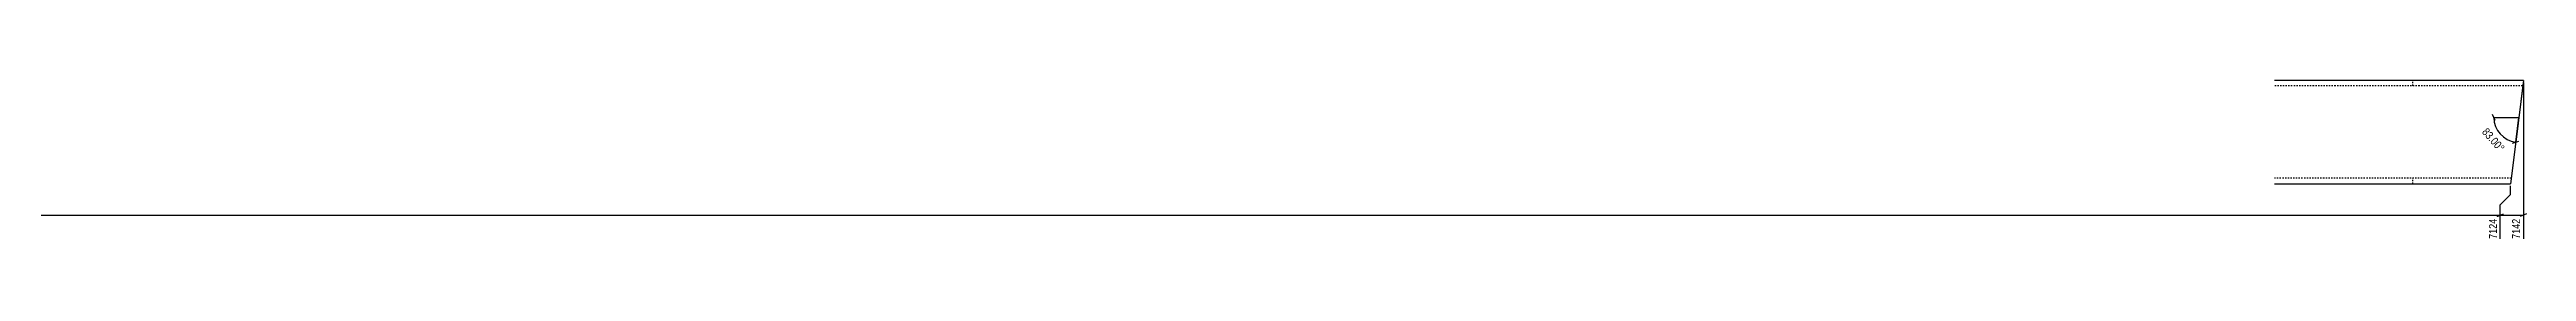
# Model space of a CAD drawing. Header units: millimetres. Extents: x 9 to 20439, y 7 to 253.
# Drawn here: x 16856 to 20439, y 7 to 239 of the extents above; entities that cross this region are included whole.
import ezdxf

# ---------------------------------------------------------------- set-up
doc = ezdxf.new("R2010")
doc.units = ezdxf.units.MM
doc.linetypes.add('DXK_LINE_DOT2', pattern=[3.9198, 1.9599, -1.9599])
doc.layers.add('MÅLSÆTNING', color=7, linetype='Continuous')
doc.layers.add('STÅL', color=7, linetype='Continuous')
doc.styles.add('Arial Narrow', font='ARIALN.TTF', dxfattribs={"height": 0.2})

msp = doc.modelspace()

# ---------------------------------------------------------------- linework, layer by layer
at = {"layer": 'MÅLSÆTNING', "color": 7, "linetype": 'Continuous'}
for p, q in [((20433.8, 235.9), (20423.2, 149.3)), ((20434.2, 235.9), (20434.2, 9)), ((20393.4, 180.6), (20389.8, 189.6)), ((20391.6, 185.1), (20427.6, 185.1)), ((20423.2, 149.3), (20427.6, 185.1)), ((20418.5, 148.1), (20427.9, 150.6)), ((20400.8, 58.4), (20415.8, 73.4)), ((20415.8, 73.4), (20415.8, 85.9)), ((20415.8, 73.4), (20415.8, 85.9)), ((20396.3, 41.6), (20405.3, 45.2)), ((20400.8, 9), (20400.8, 58.4)), ((20400.8, 43.4), (20434.2, 43.4)), ((20438.7, 45.2), (20429.7, 41.6))]:
    msp.add_line(p, q, dxfattribs=at)
msp.add_arc((20427.6, 185.1), 36, 180, 263, dxfattribs=at)
at = {"layer": 'STÅL', "color": 2, "linetype": 'Continuous'}
for p, q in [((20434.2, 238.9), (20074.3, 238.9)), ((20434.2, 238.9), (20415.8, 88.9)), ((20074.3, 88.9), (20415.8, 88.9))]:
    msp.add_line(p, q, dxfattribs=at)
at = {"layer": 'STÅL', "color": 7, "linetype": 'DXK_LINE_DOT2'}
for p, q in [((20433.2, 230.9), (20074.3, 230.9)), ((20274.3, 230.9), (20274.3, 238.9)), ((20416.8, 96.9), (20074.3, 96.9)), ((20274.3, 88.9), (20274.3, 96.9))]:
    msp.add_line(p, q, dxfattribs=at)

# ---------------------------------------------------------------- next in the draw order: wipeouts: each hides what was drawn before it
at = {"color": 0}
msp.add_wipeout([(20399.4, 130.7), (20412, 141.8), (20382.7, 174.8), (20370.2, 163.7)], dxfattribs=at).dxf.layer = 'MÅLSÆTNING'
at = {"color": 0, "linetype": 'Continuous'}
msp.add_wipeout([(20431.8, 40.6), (20415, 40.6), (20415, 6.6), (20431.8, 6.6)], dxfattribs=at).dxf.layer = 'MÅLSÆTNING'

# ---------------------------------------------------------------- next in the draw order: linework, layer by layer
at = {"layer": 'MÅLSÆTNING', "color": 7, "linetype": 'Continuous'}
for p, q in [((20400.8, 58.4), (20415.8, 73.4)), ((16142.3, 43.4), (20400.8, 43.4)), ((20396.3, 41.6), (20405.3, 45.2)), ((20400.8, 9), (20400.8, 58.4))]:
    msp.add_line(p, q, dxfattribs=at)

# ---------------------------------------------------------------- next in the draw order: texts
at = {"layer": 'MÅLSÆTNING', "color": 3, "style": 'Arial Narrow'}
msp.add_text('83.00°', height=11.45, rotation=-48.5009, dxfattribs=at).set_placement((20373.6, 163.5))
at = {"layer": 'MÅLSÆTNING', "color": 3, "linetype": 'Continuous', "style": 'Arial Narrow'}
msp.add_text('7142', height=11.45, rotation=90.0002, dxfattribs=at).set_placement((20429.4, 9))

# ---------------------------------------------------------------- next in the draw order: wipeouts: each hides what was drawn before it
at = {"color": 0, "linetype": 'Continuous'}
msp.add_wipeout([(20398.4, 40.6), (20381.6, 40.6), (20381.6, 6.6), (20398.4, 6.6)], dxfattribs=at).dxf.layer = 'MÅLSÆTNING'

# ---------------------------------------------------------------- next in the draw order: texts
at = {"layer": 'MÅLSÆTNING', "color": 3, "linetype": 'Continuous', "style": 'Arial Narrow'}
msp.add_text('7124', height=11.45, rotation=90.0002, dxfattribs=at).set_placement((20396, 9))

doc.saveas('drawing.dxf')
